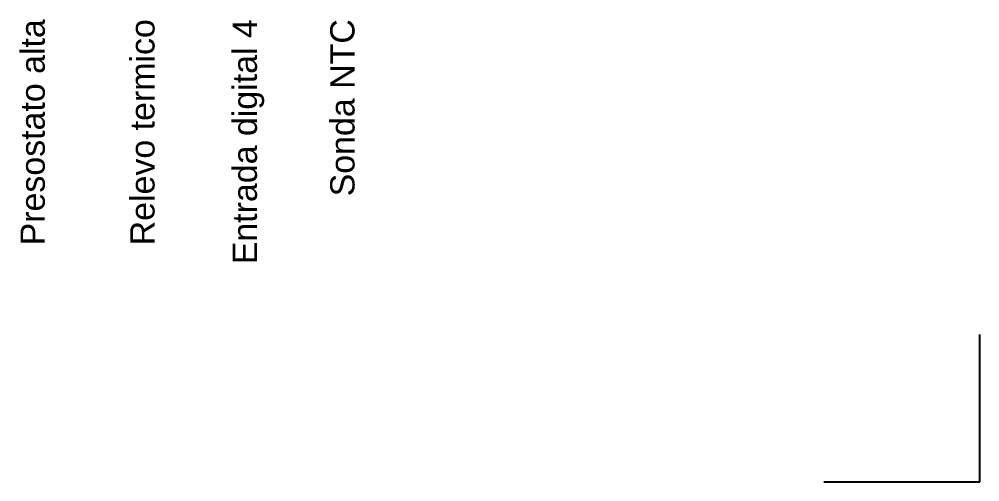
# Model space of a CAD drawing. Header units: millimetres. Extents: x -118 to 1430, y 370 to 641.
# Drawn here: x 918.1 to 1017, y 370.1 to 417.8 of the extents above; entities that cross this region are included whole.
import ezdxf

# ---------------------------------------------------------------- set-up
doc = ezdxf.new("R2010")
doc.units = ezdxf.units.MM
doc.layers.add('Z100', color=9, linetype='Continuous', plot=False)
doc.styles.get("Standard").update_dxf_attribs({"font": 'arial.ttf'})

msp = doc.modelspace()

# ---------------------------------------------------------------- linework, layer by layer
at = {"layer": 'Z100'}
for p, q in [((1016.986, 370.134), (1016.986, 385.292)), ((1000.93, 370.134), (1016.986, 370.134))]:
    msp.add_line(p, q, dxfattribs=at)

# ---------------------------------------------------------------- texts
at = {"char_height": 2.5, "attachment_point": 3, "rotation": 90}
for s, insert in [('Presostato alta', (918.228, 417.778)), ('Relevo termico', (929.528, 417.778)), ('Entrada digital 4', (940.07, 417.778)), ('Sonda NTC', (950.116, 417.778))]:
    msp.add_mtext_dynamic_manual_height_columns(s, width=42.41678, gutter_width=12.5, heights=[0], dxfattribs=dict(at, insert=insert))

doc.saveas('drawing.dxf')
